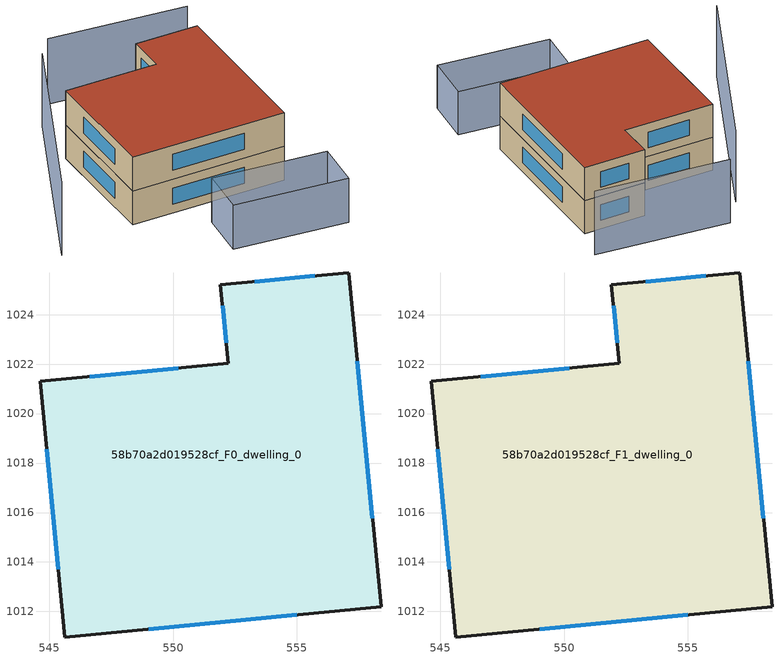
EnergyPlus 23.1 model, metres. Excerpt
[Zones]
58b70a2d019528cf_F0_dwelling_0
 floor ground (EU_floor_Construction): 557.1,1025.7 558.4,1012.18 545.61,1010.95 544.62,1021.3 552.22,1022.03 551.91,1025.2 z0
 wall outside (EU_wall_Construction): 551.91,1025.2 552.22,1022.03 544.62,1021.3 545.61,1010.95 558.4,1012.18 557.1,1025.7 551.91,1025.2 z0:3
 window (EU_Window_Construction): 552,1024.36 552.14,1022.87 / 555.72,1025.57 553.29,1025.33 / 558.06,1015.78 557.45,1022.11 / 549.01,1011.28 555.01,1011.86 / 544.88,1018.55 545.35,1013.7 / 550.2,1021.84 546.64,1021.49 z0.8:2.2
58b70a2d019528cf_F1_dwelling_0
 floor to 58b70a2d019528cf_F0_dwelling_0 (EU_floor_Construction): 557.1,1025.7 558.4,1012.18 545.61,1010.95 544.62,1021.3 552.22,1022.03 551.91,1025.2 z3
 wall outside (EU_wall_Construction): 551.91,1025.2 552.22,1022.03 544.62,1021.3 545.61,1010.95 558.4,1012.18 557.1,1025.7 551.91,1025.2 z3:6
 window (EU_Window_Construction): 552,1024.36 552.14,1022.87 / 555.72,1025.57 553.29,1025.33 / 558.06,1015.78 557.45,1022.11 / 549.01,1011.28 555.01,1011.86 / 544.88,1018.55 545.35,1013.7 / 550.2,1021.84 546.64,1021.49 z3.8:5.2
 roof outside (EU_roof_Construction): 558.4,1012.18 557.1,1025.7 551.91,1025.2 552.22,1022.03 544.62,1021.3 545.61,1010.95 z6
shading: 551.2,1008.99 560.53,1009.05 / 560.53,1009.05 560.56,1005.02 / 560.56,1005.02 551.23,1004.96 / 551.23,1004.96 551.2,1008.99 z0:3.9; 544.74,1026.06 539.13,1009.21 z0:6.4; 557.59,1028.79 546.26,1028.67 z0:5.8
[Building]
EU S2 Campaign: North Axis=0; Terrain=City; Solar Distribution=FullExterior
[Site:Location]
Cape.Town.Intl.AP: Latitude=-33.965; Longitude=18.602; Time Zone=2; Elevation=46
[SizingPeriod:WeatherFileDays]
AnnualSizingPeriod: Begin Month=1; Begin Day of Month=1; End Month=12; End Day of Month=31; Day of Week for Start Day=Monday; Use Weather File Daylight Saving Period=No; Use Weather File Rain and Snow Indicators=No
[MATERIAL]
EU_InternalMass_Material: Roughness=MediumRough; Thickness=0.1; Conductivity=1; Density=1800; Specific Heat=900; Thermal Absorptance=0.9; Solar Absorptance=0.7; Visible Absorptance=0.7
[MATERIAL:NOMASS] Roughness=MediumRough; Thermal Absorptance=0.9; Solar Absorptance=0.7; Visible Absorptance=0.7
Name | Thermal Resistance
EU_wall_NoMass | 0.49467
EU_roof_NoMass | 0.448442
EU_floor_NoMass | 1.33616
[WINDOWMATERIAL:SIMPLEGLAZINGSYSTEM]
EU_Window_SimpleGlazing: UFactor=4.49049; Solar Heat Gain Coefficient=0.75; Visible Transmittance=0.75
[CONSTRUCTION]
EU_wall_Construction: EU_wall_NoMass
EU_roof_Construction: EU_roof_NoMass
EU_floor_Construction: EU_floor_NoMass
EU_Window_Construction: EU_Window_SimpleGlazing
EU_InternalMass_Construction: EU_InternalMass_Material
[ZONE] Type=1; Multiplier=1; Ceiling Height=autocalculate; Volume=450.5; Floor Area=autocalculate; Part of Total Floor Area=Yes
58b70a2d019528cf_F0_dwelling_0; 58b70a2d019528cf_F1_dwelling_0
[INTERNALMASS] Construction=EU_InternalMass_Construction; Surface Area=150.167
Name | Zone or ZoneList
58b70a2d019528cf_F0_dwelling_0_EU_InternalMass | 58b70a2d019528cf_F0_dwelling_0
58b70a2d019528cf_F1_dwelling_0_EU_InternalMass | 58b70a2d019528cf_F1_dwelling_0
[OTHEREQUIPMENT] Fuel Type=Electricity; Design Level Calculation Method=Watts/Area; Power per Zone Floor Area=1; Fraction Latent=0; Fraction Radiant=0; Fraction Lost=0; Carbon Dioxide Generation Rate=0; EndUse Subcategory=EU_Step8_InternalGains
Name | Zone or ZoneList or Space or SpaceList | Schedule
EU_Step8_InternalGain_58b70a2d019528cf_F0_dwelling_0_f000 | 58b70a2d019528cf_F0_dwelling_0 | EU_Step8_GainSchedule_58b70a2d019528cf_F0_dwelling_0_f000
EU_Step8_InternalGain_58b70a2d019528cf_F1_dwelling_0_f000 | 58b70a2d019528cf_F1_dwelling_0 | EU_Step8_GainSchedule_58b70a2d019528cf_F1_dwelling_0_f000
[ZONEVENTILATION:DESIGNFLOWRATE] Schedule=EU_AlwaysOn; Design Flow Rate Calculation Method=AirChanges/Hour; Air Changes per Hour=0.665257; Ventilation Type=Natural; Fan Pressure Rise=0; Fan Total Efficiency=1; Constant Term Coefficient=1; Temperature Term Coefficient=0; Velocity Term Coefficient=0; Velocity Squared Term Coefficient=0; Minimum Indoor Temperature=-100; Maximum Indoor Temperature=100; Delta Temperature=-100; Minimum Outdoor Temperature=-100; Maximum Outdoor Temperature=100; Maximum Wind Speed=40
Name | Zone or ZoneList or Space or SpaceList
EU_ConstantAir_58b70a2d019528cf_F0_dwelling_0 | 58b70a2d019528cf_F0_dwelling_0
EU_ConstantAir_58b70a2d019528cf_F1_dwelling_0 | 58b70a2d019528cf_F1_dwelling_0
[HVACTEMPLATE:THERMOSTAT] Constant Heating Setpoint=20; Constant Cooling Setpoint=50
EU_HeatOnly_58b70a2d019528cf_F0_dwelling_0; EU_HeatOnly_58b70a2d019528cf_F1_dwelling_0
[HVACTEMPLATE:ZONE:IDEALLOADSAIRSYSTEM] System Availability Schedule=EU_AlwaysOn; Maximum Heating Supply Air Temperature=50; Minimum Cooling Supply Air Temperature=13; Maximum Heating Supply Air Humidity Ratio=0.0156; Minimum Cooling Supply Air Humidity Ratio=0.0077; Heating Limit=NoLimit; Cooling Limit=NoLimit; Heating Availability Schedule=EU_AlwaysOn; Cooling Availability Schedule=EU_CoolingOff; Dehumidification Control Type=ConstantSensibleHeatRatio; Cooling Sensible Heat Ratio=0.7; Dehumidification Setpoint=60; Humidification Control Type=None; Humidification Setpoint=30; Outdoor Air Method=None; Outdoor Air Flow Rate per Person=0.00944; Outdoor Air Flow Rate per Zone Floor Area=0; Outdoor Air Flow Rate per Zone=0; Demand Controlled Ventilation Type=None; Outdoor Air Economizer Type=NoEconomizer; Heat Recovery Type=None; Sensible Heat Recovery Effectiveness=0.7; Latent Heat Recovery Effectiveness=0.65
Name | Template Thermostat
58b70a2d019528cf_F0_dwelling_0 | EU_HeatOnly_58b70a2d019528cf_F0_dwelling_0
58b70a2d019528cf_F1_dwelling_0 | EU_HeatOnly_58b70a2d019528cf_F1_dwelling_0
[SIZING:ZONE] Zone Cooling Design Supply Air Temperature Input Method=SupplyAirTemperature; Zone Cooling Design Supply Air Temperature=13; Zone Heating Design Supply Air Temperature Input Method=SupplyAirTemperature; Zone Heating Design Supply Air Temperature=50; Zone Cooling Design Supply Air Humidity Ratio=0.008; Zone Heating Design Supply Air Humidity Ratio=0.008; Cooling Design Air Flow Method=DesignDay; Cooling Design Air Flow Rate=0; Cooling Minimum Air Flow per Zone Floor Area=0.000762; Cooling Minimum Air Flow=0; Cooling Minimum Air Flow Fraction=0.2; Heating Design Air Flow Method=DesignDay; Heating Design Air Flow Rate=0; Heating Maximum Air Flow per Zone Floor Area=0.002032; Heating Maximum Air Flow=0.141576; Heating Maximum Air Flow Fraction=0.3; Account for Dedicated Outdoor Air System=No; Dedicated Outdoor Air System Control Strategy=NeutralSupplyAir; Dedicated Outdoor Air Low Setpoint Temperature for Design=autosize; Dedicated Outdoor Air High Setpoint Temperature for Design=autosize; Zone Load Sizing Method=Sensible Load Only No Latent Load; Zone Latent Cooling Design Supply Air Humidity Ratio Input Method=HumidityRatioDifference; Zone Cooling Design Supply Air Humidity Ratio Difference=0.005; Zone Latent Heating Design Supply Air Humidity Ratio Input Method=HumidityRatioDifference; Zone Humidification Design Supply Air Humidity Ratio Difference=0.005
58b70a2d019528cf_F0_dwelling_0; 58b70a2d019528cf_F1_dwelling_0
[SCHEDULE:CONSTANT]
Name | Hourly Value
EU_AlwaysOn | 1
EU_CoolingOff | 0
[SCHEDULE:FILE] Column Number=1; Rows to Skip at Top=0; Number of Hours of Data=8760; Column Separator=Comma; Interpolate to Timestep=No; Minutes per Item=60; Adjust Schedule for Daylight Savings=Yes
Name | File
EU_Step8_GainSchedule_58b70a2d019528cf_F0_dwelling_0_f000 | ../../schedules/58b70a2d019528cf/58b70a2d019528cf_F0_dwelling_0_f000_gain.csv
EU_Step8_GainSchedule_58b70a2d019528cf_F1_dwelling_0_f000 | ../../schedules/58b70a2d019528cf/58b70a2d019528cf_F1_dwelling_0_f000_gain.csv
